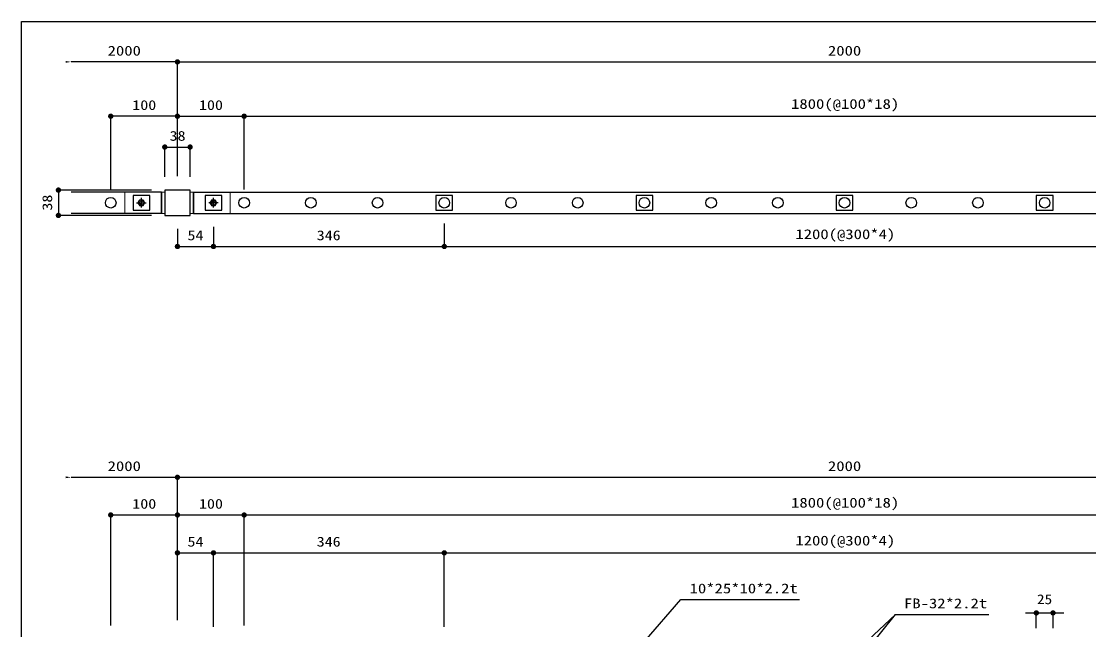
# Model space of a CAD drawing. Units: millimetres on the paper, scale 1:8. Extents: x -163 to 235, y -119 to 166.
# Drawn here: x -163.2 to 36.8, y 51.9 to 165.8 of the extents above; entities that cross this region are included whole.
import ezdxf
from ezdxf.enums import TextEntityAlignment as Align

# ---------------------------------------------------------------- set-up
doc = ezdxf.new("R2010")
doc.units = ezdxf.units.MM
doc.linetypes.add('CHAIN', pattern=[18.5, 12, -1.5, 3.5, -1.5])
doc.linetypes.add('DASHED_SPACED', pattern=[12, 6, -6])
for name, color, linetype, lineweight in [('0-1_0', 6, 'Continuous', 25), ('0-2_DIM1', 3, 'Continuous', 25), ('0-3_横桟', 2, 'Continuous', 25), ('0-4_文字', 7, 'Continuous', 25), ('0-6_ｾﾝﾀｰ', 1, 'CHAIN', 25), ('0-7_縦格子', 6, 'Continuous', 25), ('0-8_支柱', 60, 'Continuous', 25), ('0-A_下地', 30, 'Continuous', 9)]:
    doc.layers.add(name, color=color, linetype=linetype, lineweight=lineweight)
doc.styles.add('ＭＳ ゴシック', font='')
doc.styles.get('ＭＳ ゴシック').set_extended_font_data('MS Gothic')

# ---------------------------------------------------------------- blocks, each defined once
blk = doc.blocks.new('filled_dot')
at = {"color": 0, "linetype": 'Continuous', "lineweight": -2, "const_width": 1.25}
blk.add_lwpolyline([(-0.625, 0, 1), (0.625, 0, 1)], format="xyb", close=True, dxfattribs=at)
blk = doc.blocks.new('filled_arrow')
at = {"color": 0, "linetype": 'Continuous', "lineweight": -2}
blk.add_solid([(7.5, 1.25), (0, 0), (7.5, -1.25)], dxfattribs=at)

msp = doc.modelspace()

# ---------------------------------------------------------------- linework, layer by layer
at = {"layer": '0-1_0'}
msp.add_line((-163.203, 165.823), (234.575, 165.823), dxfattribs=at)
msp.add_lwpolyline([(234.575, -119.26), (-163.203, -119.26), (-163.203, 165.823)], dxfattribs=at)
at = {"layer": '0-1_0', "color": 7}
msp.add_lwpolyline([(-46.455, 49.615), (-39.611, 57.493), (-38.611, 57.493), (-17.376, 57.493)], dxfattribs=at)
at = {"layer": '0-2_DIM1'}
for p, q in [((-133.954, 158.228), (-153.898, 158.228)), ((-133.954, 136.84), (-133.954, 158.385)), ((-133.954, 136.84), (-133.954, 158.385)), ((-133.954, 158.228), (116.046, 158.228)), ((-146.454, 134.34), (-146.454, 148.204)), ((-133.954, 148.048), (-146.454, 148.048)), ((-133.954, 136.84), (-133.954, 148.204)), ((-133.954, 136.84), (-133.954, 148.204)), ((-133.954, 148.048), (-121.454, 148.048)), ((-121.454, 134.34), (-121.454, 148.204)), ((-121.454, 134.34), (-121.454, 148.204)), ((-121.454, 148.048), (103.546, 148.048)), ((-136.329, 136.715), (-136.329, 142.433)), ((-136.329, 142.277), (-131.579, 142.277)), ((-131.579, 136.715), (-131.579, 142.433)), ((-138.829, 134.215), (-156.414, 134.215)), ((-156.258, 134.215), (-156.258, 129.465)), ((-138.829, 129.465), (-156.414, 129.465)), ((-133.954, 126.965), (-133.954, 123.49)), ((-127.204, 127.34), (-127.204, 123.49)), ((-127.204, 127.34), (-127.204, 123.49)), ((-83.954, 127.965), (-83.954, 123.49)), ((-83.954, 127.34), (-83.954, 123.49)), ((-133.954, 123.646), (-127.204, 123.646)), ((-127.204, 123.646), (-83.954, 123.646)), ((-83.954, 123.646), (66.046, 123.646)), ((-153.898, 80.405), (-133.954, 80.405)), ((-133.954, 53.622), (-133.954, 80.561)), ((-133.954, 53.622), (-133.954, 80.561)), ((-133.954, 80.405), (116.046, 80.405)), ((-146.454, 52.622), (-146.454, 73.503)), ((-146.454, 73.346), (-133.954, 73.346)), ((-133.954, 53.622), (-133.954, 73.503)), ((-133.954, 53.622), (-133.954, 73.503)), ((-133.954, 73.346), (-121.454, 73.346)), ((-121.454, 52.622), (-121.454, 73.503)), ((-121.454, 52.622), (-121.454, 73.503)), ((-121.454, 73.346), (103.546, 73.346)), ((-133.954, 53.622), (-133.954, 66.407)), ((-133.954, 66.251), (-127.204, 66.251)), ((-127.204, 52.372), (-127.204, 66.407)), ((-127.204, 53.046), (-127.204, 66.407)), ((-127.204, 66.251), (-83.954, 66.251)), ((-83.954, 52.372), (-83.954, 66.407)), ((-83.954, 52.372), (-83.954, 66.407)), ((-83.954, 66.251), (66.046, 66.251)), ((24.983, 54.998), (32.108, 54.998)), ((26.983, 52.115), (26.983, 55.154)), ((30.108, 52.115), (30.108, 55.154))]:
    msp.add_line(p, q, dxfattribs=at)
at = {"layer": '0-3_横桟'}
for p, q in [((-136.954, 133.84), (-153.898, 133.84)), ((-136.954, 129.84), (-136.954, 133.84)), ((-130.954, 133.84), (113.046, 133.84)), ((-130.954, 133.84), (-130.954, 129.84)), ((-136.954, 129.84), (-153.898, 129.84)), ((-130.954, 129.84), (113.046, 129.84))]:
    msp.add_line(p, q, dxfattribs=at)
at = {"layer": '0-3_横桟', "linetype": 'DASHED_SPACED'}
for points in [[(-142.267, 130.465), (-139.142, 130.465), (-139.142, 133.215), (-142.267, 133.215)], [(-128.767, 130.465), (-125.642, 130.465), (-125.642, 133.215), (-128.767, 133.215)], [(-85.517, 130.465), (-82.392, 130.465), (-82.392, 133.215), (-85.517, 133.215)], [(-48.017, 130.465), (-44.892, 130.465), (-44.892, 133.215), (-48.017, 133.215)], [(-10.517, 130.465), (-7.392, 130.465), (-7.392, 133.215), (-10.517, 133.215)], [(26.983, 130.465), (30.108, 130.465), (30.108, 133.215), (26.983, 133.215)]]:
    msp.add_lwpolyline(points, close=True, dxfattribs=at)
at = {"layer": '0-4_文字'}
msp.add_line((-4.508, 48.347), (0.564, 54.694), dxfattribs=at)
msp.add_lwpolyline([(-4.508, 49.872), (0.564, 54.694), (1.564, 54.694), (18.077, 54.694)], dxfattribs=at)
at = {"layer": '0-6_ｾﾝﾀｰ'}
for p, q in [((-140.704, 130.947), (-140.704, 132.734)), ((-127.204, 130.947), (-127.204, 132.734)), ((-141.598, 131.84), (-139.811, 131.84)), ((-126.311, 131.84), (-128.098, 131.84))]:
    msp.add_line(p, q, dxfattribs=at)
at = {"layer": '0-7_縦格子'}
for centre in [(-146.454, 131.84), (-121.454, 131.84), (-108.954, 131.84), (-96.454, 131.84), (-83.954, 131.84), (-71.454, 131.84), (-58.954, 131.84), (-46.454, 131.84), (-33.954, 131.84), (-21.454, 131.84), (-8.954, 131.84), (3.546, 131.84), (16.046, 131.84), (28.546, 131.84)]:
    msp.add_circle(centre, 0.994, dxfattribs=at)
at = {"layer": '0-8_支柱'}
msp.add_lwpolyline([(-136.329, 129.465), (-131.579, 129.465), (-131.579, 134.215), (-136.329, 134.215)], close=True, dxfattribs=at)
at = {"layer": '0-A_下地', "linetype": 'DASHED_SPACED'}
for p, q in [((-143.829, 129.84), (-143.829, 133.84)), ((-136.329, 133.84), (-143.829, 133.84)), ((-136.892, 133.84), (-136.892, 129.84)), ((-136.329, 133.84), (-136.329, 129.84)), ((-131.579, 133.84), (-131.579, 129.84)), ((-131.579, 133.84), (-124.079, 133.84)), ((-131.017, 133.84), (-131.017, 129.84)), ((-124.079, 129.84), (-124.079, 133.84)), ((-136.329, 129.84), (-143.829, 129.84)), ((-131.579, 129.84), (-124.079, 129.84))]:
    msp.add_line(p, q, dxfattribs=at)
at = {"layer": '0-A_下地'}
for p, q in [((-141.356, 131.84), (-141.03, 132.405)), ((-141.03, 132.405), (-140.378, 132.405)), ((-140.378, 132.405), (-140.053, 131.84)), ((-127.856, 131.84), (-127.53, 132.405)), ((-127.53, 132.405), (-126.878, 132.405)), ((-126.878, 132.405), (-126.553, 131.84)), ((-141.03, 131.276), (-141.356, 131.84)), ((-140.378, 131.276), (-141.03, 131.276)), ((-140.053, 131.84), (-140.378, 131.276)), ((-127.53, 131.276), (-127.856, 131.84)), ((-126.878, 131.276), (-127.53, 131.276)), ((-126.553, 131.84), (-126.878, 131.276))]:
    msp.add_line(p, q, dxfattribs=at)
for centre, radius in [((-140.704, 131.84), 0.564), ((-140.704, 131.84), 0.375), ((-127.204, 131.84), 0.564), ((-127.204, 131.84), 0.375)]:
    msp.add_circle(centre, radius, dxfattribs=at)

# ---------------------------------------------------------------- block references
at = {"layer": '0-2_DIM1'}
for name, p, xscale, yscale, rotation in [('filled_arrow', (-153.898, 158.228), 0.133, 0.133, 180), ('filled_dot', (-133.954, 158.228), 0.4, 0.4, 180), ('filled_dot', (-146.454, 148.048), 0.4, 0.4, 180), ('filled_dot', (-133.954, 148.048), 0.4, 0.4, 180), ('filled_dot', (-121.454, 148.048), 0.4, 0.4, 180), ('filled_dot', (-136.329, 142.277), 0.4, 0.4, 180), ('filled_dot', (-156.258, 134.215), 0.4, 0.4, 90), ('filled_dot', (-156.258, 129.465), 0.4, 0.4, 270), ('filled_dot', (-133.954, 123.646), 0.4, 0.4, 180), ('filled_dot', (-127.204, 123.646), 0.4, 0.4, 180), ('filled_dot', (-83.954, 123.646), 0.4, 0.4, 180), ('filled_arrow', (-153.898, 80.405), 0.133, 0.133, 180), ('filled_dot', (-133.954, 80.405), 0.4, 0.4, 180), ('filled_dot', (-146.454, 73.346), 0.4, 0.4, 180), ('filled_dot', (-133.954, 73.346), 0.4, 0.4, 180), ('filled_dot', (-121.454, 73.346), 0.4, 0.4, 180), ('filled_dot', (-133.954, 66.251), 0.4, 0.4, 180), ('filled_dot', (-127.204, 66.251), 0.4, 0.4, 180), ('filled_dot', (-83.954, 66.251), 0.4, 0.4, 180), ('filled_dot', (30.108, 54.998), 0.4, 0.4, 180)]:
    msp.add_blockref(name, p, dxfattribs=dict(at, xscale=xscale, yscale=yscale, rotation=rotation))
at = {"layer": '0-2_DIM1', "xscale": 0.4, "yscale": 0.4}
for p in [(-133.954, 158.228), (-133.954, 148.048), (-121.454, 148.048), (-131.579, 142.277), (-127.204, 123.646), (-83.954, 123.646), (-133.954, 80.405), (-133.954, 73.346), (-121.454, 73.346), (-127.204, 66.251), (-83.954, 66.251), (26.983, 54.998)]:
    msp.add_blockref('filled_dot', p, dxfattribs=at)

# ---------------------------------------------------------------- texts
at = {"layer": '0-1_0', "color": 7, "style": 'ＭＳ ゴシック', "width": 1.25}
msp.add_text('10*25*10*2.2t', height=1.833, dxfattribs=at).set_placement((-37.986, 58.118), align=Align.BOTTOM_LEFT)
at = {"layer": '0-2_DIM1', "style": 'ＭＳ ゴシック'}
for s, width, p in [('2000', 1.25, (-147.035, 158.853)), ('2000', 1.25, (-12.063, 158.853)), ('100', 1.2, (-142.419, 148.673)), ('100', 1.2, (-129.919, 148.673)), ('1800(@100*18)', 1.25, (-18.973, 148.882)), ('38', 1.2, (-135.426, 142.902)), ('54', 1.2, (-132.077, 124.271)), ('346', 1.2, (-107.857, 124.271)), ('1200(@300*4)', 1.25, (-18.161, 124.48)), ('2000', 1.25, (-147.035, 81.03)), ('2000', 1.25, (-12.063, 81.03)), ('100', 1.2, (-142.419, 73.971)), ('100', 1.2, (-129.919, 73.971)), ('1800(@100*18)', 1.25, (-18.973, 74.181)), ('54', 1.2, (-132.077, 66.876)), ('346', 1.2, (-107.857, 66.876)), ('1200(@300*4)', 1.25, (-18.161, 67.085)), ('25', 1.15, (27.093, 56.091))]:
    msp.add_text(s, height=1.833, dxfattribs=dict(at, width=width)).set_placement(p, align=Align.BOTTOM_LEFT)
at = {"layer": '0-2_DIM1', "style": 'ＭＳ ゴシック', "width": 1.2}
msp.add_text('38', height=1.833, rotation=90, dxfattribs=at).set_placement((-156.883, 130.368), align=Align.BOTTOM_LEFT)
at = {"layer": '0-4_文字', "style": 'ＭＳ ゴシック', "width": 1.25}
msp.add_text('FB-32*2.2t', height=1.833, dxfattribs=at).set_placement((2.189, 55.319), align=Align.BOTTOM_LEFT)

doc.saveas('drawing.dxf')
